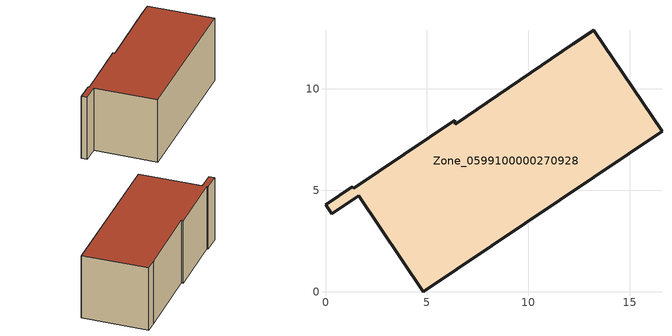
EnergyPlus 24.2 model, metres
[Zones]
Zone_0599100000270928
 floor ground (C_G): 6.4,8.27 12.21,12.23 13.21,12.9 16.59,7.91 4.83,0 1.63,4.74 0.3,3.85 0,4.29 1.33,5.19 1.39,5.1 6.36,8.46 z0
 wall outside (C_F): 12.21,12.23 6.4,8.27 6.36,8.46 1.39,5.1 1.33,5.19 0,4.29 0.3,3.85 1.63,4.74 4.83,0 16.59,7.91 13.21,12.9 12.21,12.23 z0:6.11
 roof outside (C_R): 6.36,8.46 1.39,5.1 1.33,5.19 0,4.29 0.3,3.85 1.63,4.74 4.83,0 16.59,7.91 13.21,12.9 12.21,12.23 6.4,8.27 z6.11
[BUILDING]
Pand.0599100000270928: North Axis=0; Terrain=City; Loads Convergence Tolerance Value=0.04; Temperature Convergence Tolerance Value=0.4; Solar Distribution=FullExterior; Maximum Number of Warmup Days=25; Minimum Number of Warmup Days=1
[Site:Location]
Rotterdam.The.Hague.AP_ZH_NLD Design_Conditions: Latitude=51.96; Longitude=4.45; Time Zone=1; Elevation=-4.5
[SITE:GROUNDTEMPERATURE:BUILDINGSURFACE]
18, 18, 18, 18, 18, 18, 18, 18, 18, 18, 18, 18
[MATERIAL] Thermal Absorptance=0.9; Solar Absorptance=0.7; Visible Absorptance=0.7
Name | Roughness | Thickness | Conductivity | Density | Specific Heat
G.TI.1975-1991 | MediumSmooth | 0.15 | 0.288461 | 540 | 1210
F.TI.1975-1991 | Rough | 0.3 | 0.230769 | 1920 | 840
R.TI.1975-1991 | MediumRough | 0.2 | 0.153846 | 1500 | 1000
[CONSTRUCTION]
C_G: G.TI.1975-1991
C_F: F.TI.1975-1991
C_R: R.TI.1975-1991
[ZONE]
Zone_0599100000270928: Type=1; Multiplier=1; Ceiling Height=Autocalculate; Volume=Autocalculate; Floor Area=autocalculate; Part of Total Floor Area=Yes
[ZONEINFILTRATION:DESIGNFLOWRATE]
Infil_Zone_0599100000270928: Zone or ZoneList or Space or SpaceList=Zone_0599100000270928; Schedule=AlwaysOn; Design Flow Rate Calculation Method=Flow/Area; Flow Rate per Floor Area=0.003; Constant Term Coefficient=1; Temperature Term Coefficient=0; Velocity Term Coefficient=0; Velocity Squared Term Coefficient=0
[HVACTEMPLATE:ZONE:IDEALLOADSAIRSYSTEM]
Zone_0599100000270928: Maximum Heating Supply Air Temperature=50; Minimum Cooling Supply Air Temperature=13; Maximum Heating Supply Air Humidity Ratio=0.0156; Minimum Cooling Supply Air Humidity Ratio=0.0077; Heating Limit=NoLimit; Cooling Limit=NoLimit; Dehumidification Control Type=ConstantSensibleHeatRatio; Cooling Sensible Heat Ratio=0.7; Dehumidification Setpoint=60; Humidification Control Type=None; Humidification Setpoint=30; Outdoor Air Method=None; Outdoor Air Flow Rate per Person=0.00944; Outdoor Air Flow Rate per Zone Floor Area=0; Outdoor Air Flow Rate per Zone=0; Demand Controlled Ventilation Type=None; Outdoor Air Economizer Type=NoEconomizer; Heat Recovery Type=None; Sensible Heat Recovery Effectiveness=0.7; Latent Heat Recovery Effectiveness=0.65
[ZONECONTROL:THERMOSTAT]
ThermostatControl_Zone_0599100000270928: Zone or ZoneList=Zone_0599100000270928; Control Type Schedule=DualSetpointControlType; Control 1=Thermostat_Zone_0599100000270928; Temperature Difference Between Cutout And Setpoint=0
[THERMOSTATSETPOINT:DUALSETPOINT]
Thermostat_Zone_0599100000270928: Heating Setpoint Temperature Schedule=HeatingSetpoint_Zone_0599100000270928; Cooling Setpoint Temperature Schedule=CoolingSetpoint_Zone_0599100000270928
[SCHEDULE:COMPACT]
HeatingSetpoint_Zone_0599100000270928: Through: 12/31, For: AllDays, Until: 24:00, 21
CoolingSetpoint_Zone_0599100000270928: Through: 12/31, For: AllDays, Until: 24:00, 24
DualSetpointControlType: Through: 12/31, For: AllDays, Until: 24:00, 4
AlwaysOn: Through: 12/31, For: AllDays, Until: 24:00, 1
